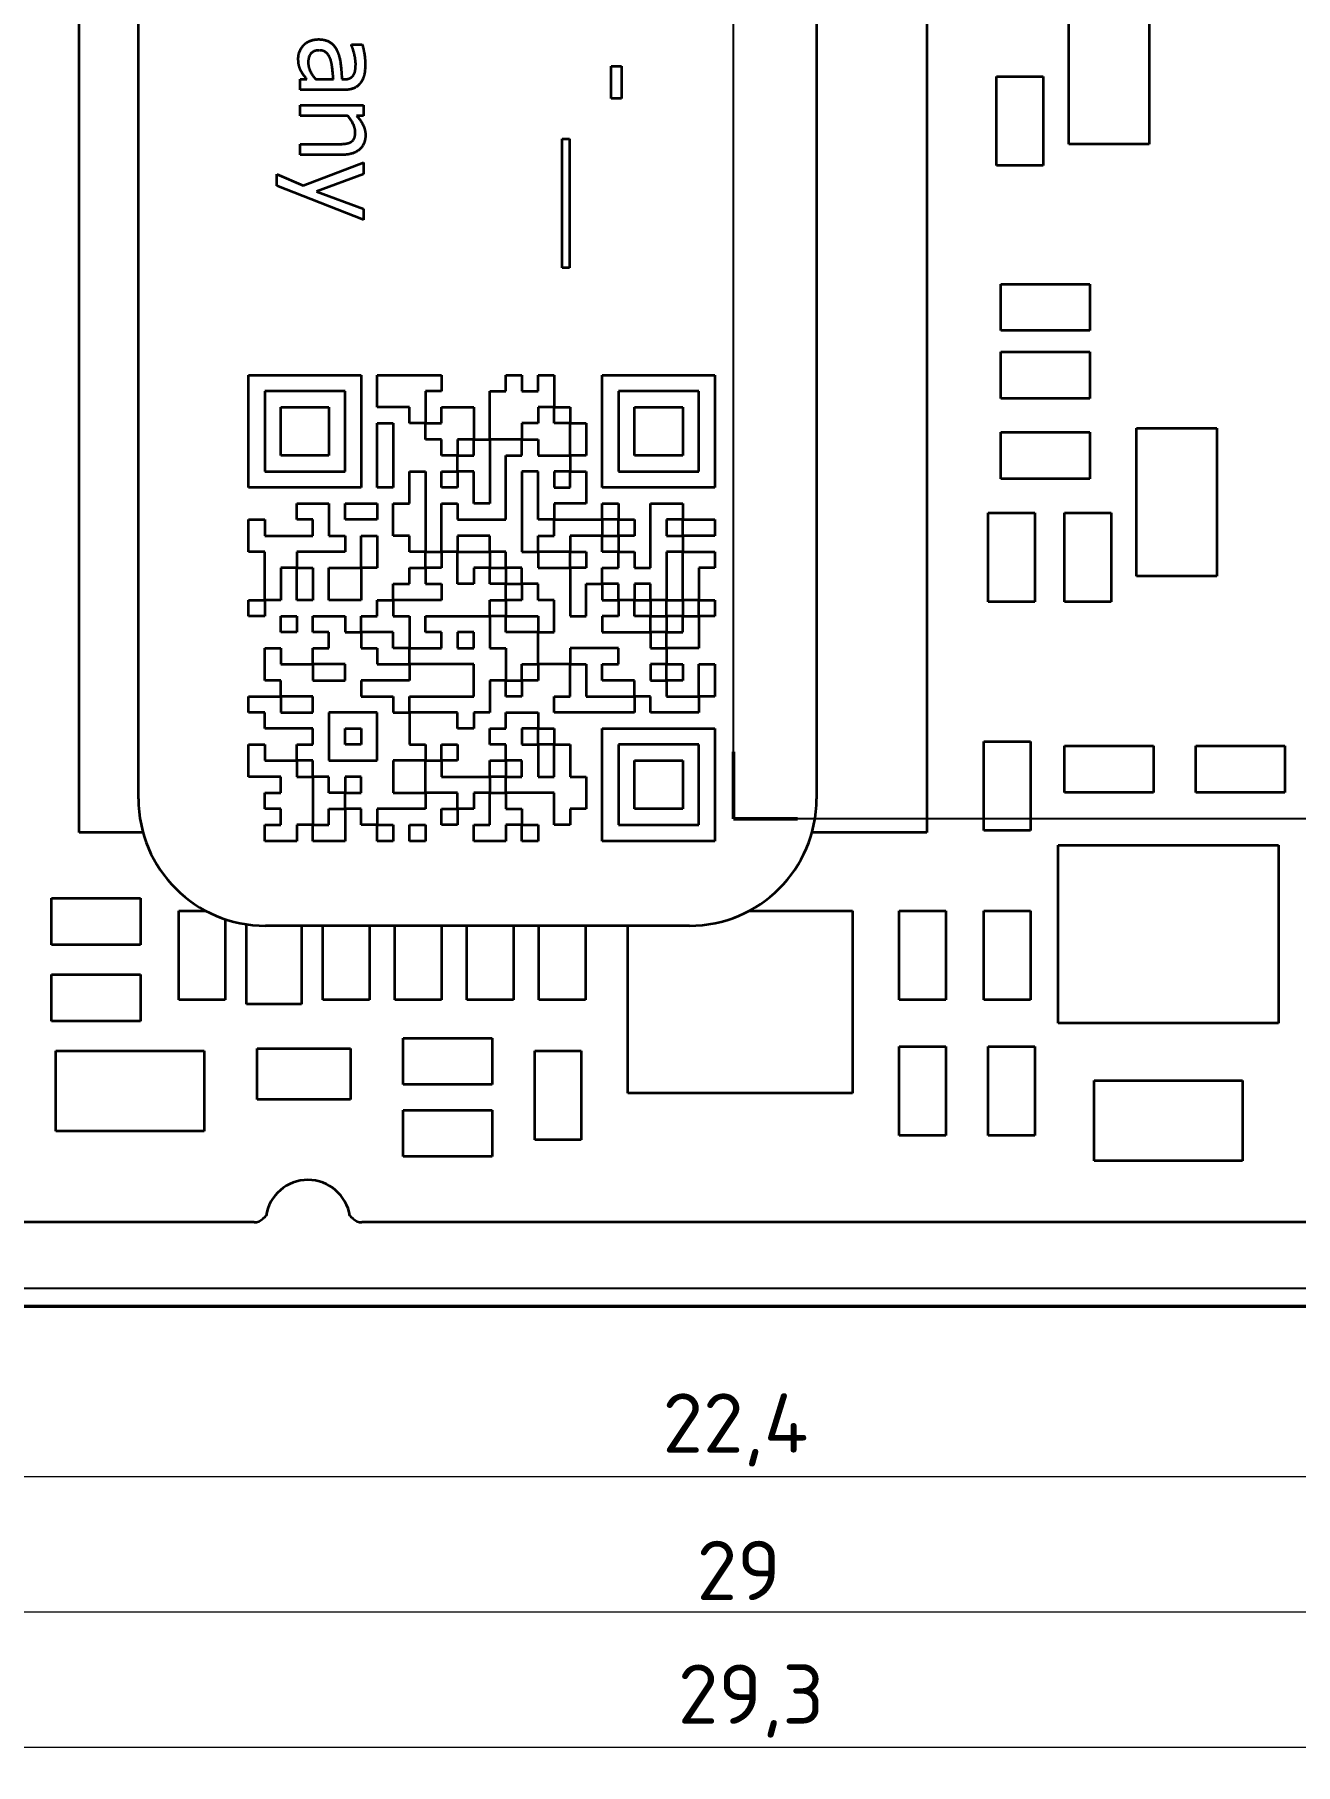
# Model space of a CAD drawing. Header units: millimetres. Extents: x 0 to 119, y 0 to 84.
# Drawn here: x 16.4 to 31.27, y 40.23 to 60.65 of the extents above; entities that cross this region are included whole.
import ezdxf

# ---------------------------------------------------------------- set-up
doc = ezdxf.new("R2010")
doc.units = ezdxf.units.MM
doc.header["$LTSCALE"] = 0.2
for name, color, linetype, lineweight in [('Bemaßung (ISO)', 7, 'Continuous', 18), ('Schnittlinie (ISO)', 7, 'Continuous', 25), ('Sichtbar (ISO)', 7, 'Continuous', 35), ('Sichtbar schmal (ISO)', 7, 'Continuous', 25)]:
    doc.layers.add(name, color=color, linetype=linetype, lineweight=lineweight)
doc.styles.add('Notiztext (DIN)', font='isocpeur.ttf')
doc.dimstyles.new('Standard (DIN)', dxfattribs={"dimscale": 0.2, "dimtxt": 3.5, "dimasz": 2.5, "dimexe": 1, "dimexo": 0, "dimgap": 0.7, "dimtad": 1, "dimtoh": 1, "dimrnd": 1e-08, "dimtxsty": 'Notiztext (DIN)', "dimcen": 0.09, "dimdle": 10, "dimclrd": 256, "dimclre": 256, "dimclrt": 256, "dimazin": 2, "dimtfac": 0.514286, "dimtdec": 4, "dimtmove": 0, "dimatfit": 3, "dimfxl": 1, "dimtolj": 1, "dimlwd": -1, "dimlwe": -1, "dimarcsym": 0})

# ---------------------------------------------------------------- blocks, each defined once
blk = doc.blocks.new('*D22')
at = {"layer": 'Bemaßung (ISO)', "transparency": 16777216}
for p, q in [((13.421, 47.387), (13.421, 43.427)), ((35.821, 47.261), (35.821, 43.427)), ((13.921, 43.627), (35.321, 43.627))]:
    blk.add_line(p, q, dxfattribs=at)
for points in [[(13.921, 43.711), (13.921, 43.544), (13.421, 43.627)], [(35.321, 43.711), (35.321, 43.544), (35.821, 43.627)]]:
    blk.add_solid(points, dxfattribs=at)
at = {"layer": 'Defpoints', "color": 0, "transparency": 16777216}
for p in [(13.421, 47.387), (35.821, 47.261), (35.821, 43.627)]:
    blk.add_point(p, dxfattribs=at)
at = {"layer": 'Bemaßung (ISO)', "transparency": 16777216, "insert": (23.804, 44.607), "char_height": 0.7, "attachment_point": 1, "style": 'Notiztext (DIN)'}
blk.add_mtext('\\A1;22,4', dxfattribs=at)
blk = doc.blocks.new('*D23')
at = {"layer": 'Bemaßung (ISO)', "transparency": 16777216}
for p, q in [((39.121, 47.335), (39.121, 41.827)), ((10.121, 46.827), (10.121, 41.827)), ((10.621, 42.027), (38.621, 42.027))]:
    blk.add_line(p, q, dxfattribs=at)
for points in [[(10.621, 42.111), (10.621, 41.944), (10.121, 42.027)], [(38.621, 42.111), (38.621, 41.944), (39.121, 42.027)]]:
    blk.add_solid(points, dxfattribs=at)
at = {"layer": 'Defpoints', "color": 0, "transparency": 16777216}
for p in [(39.121, 47.335), (10.121, 46.827), (39.121, 42.027)]:
    blk.add_point(p, dxfattribs=at)
at = {"layer": 'Bemaßung (ISO)', "transparency": 16777216, "insert": (24.207, 42.867), "char_height": 0.7, "attachment_point": 1, "style": 'Notiztext (DIN)'}
blk.add_mtext('\\A1;29', dxfattribs=at)
blk = doc.blocks.new('2DTransSchnitt0')
at = {"layer": 'Schnittlinie (ISO)', "linetype": 'Continuous'}
for p, q in [((123.2, 256.95), (123.2, 397.81)), ((179.1, 256.95), (123.2, 256.95))]:
    blk.add_line(p, q, dxfattribs=at)
at = {"layer": 'Schnittlinie (ISO)', "linetype": 'Continuous', "lineweight": 50}
for p, q in [((123.2, 256.95), (123.2, 260.9)), ((126.99, 256.95), (123.2, 256.95))]:
    blk.add_line(p, q, dxfattribs=at)
blk = doc.blocks.new('*D37')
at = {"layer": 'Bemaßung (ISO)', "transparency": 16777216}
for p, q in [((39.421, 54.612), (39.421, 40.227)), ((10.121, 46.827), (10.121, 40.227)), ((38.921, 40.427), (10.621, 40.427))]:
    blk.add_line(p, q, dxfattribs=at)
for points in [[(10.621, 40.511), (10.621, 40.344), (10.121, 40.427)], [(38.921, 40.511), (38.921, 40.344), (39.421, 40.427)]]:
    blk.add_solid(points, dxfattribs=at)
at = {"layer": 'Defpoints', "color": 0, "transparency": 16777216}
for p in [(39.421, 54.612), (10.121, 46.827), (10.121, 40.427)]:
    blk.add_point(p, dxfattribs=at)
at = {"layer": 'Bemaßung (ISO)', "transparency": 16777216, "insert": (23.985, 41.407), "char_height": 0.7, "attachment_point": 1, "style": 'Notiztext (DIN)'}
blk.add_mtext('\\A1;29,3', dxfattribs=at)

msp = doc.modelspace()

# ---------------------------------------------------------------- linework, layer by layer
at = {"layer": 'Sichtbar (ISO)'}
for p, q in [((17.621, 51.627), (17.621, 68.627)), ((25.621, 68.627), (25.621, 51.627)), ((16.921, 51.227), (16.921, 61.227)), ((26.921, 61.227), (26.921, 51.227)), ((28.596, 59.352), (28.596, 61.102)), ((29.546, 61.102), (29.546, 59.352)), ((20.133, 60.53), (20.262, 60.53)), ((20.133, 60.523), (20.133, 60.53)), ((23.198, 59.894), (23.198, 60.273)), ((23.198, 60.273), (23.319, 60.273)), ((23.319, 60.273), (23.319, 59.894)), ((19.528, 59.993), (19.528, 60.119)), ((19.528, 60.119), (19.607, 60.119)), ((19.713, 60.119), (19.921, 60.119)), ((20.021, 60.119), (20.046, 60.119)), ((27.746, 59.102), (27.746, 60.152)), ((27.746, 60.152), (28.296, 60.152)), ((28.296, 60.152), (28.296, 59.102)), ((20.041, 59.993), (19.528, 59.993)), ((23.319, 59.894), (23.198, 59.894)), ((19.528, 59.815), (20.278, 59.815)), ((19.528, 59.689), (19.528, 59.815)), ((20.089, 59.689), (19.528, 59.689)), ((20.278, 59.689), (20.195, 59.689)), ((20.278, 59.815), (20.278, 59.689)), ((19.528, 59.226), (19.528, 59.353)), ((19.528, 59.353), (19.956, 59.353)), ((20.015, 59.226), (19.528, 59.226)), ((22.62, 57.893), (22.62, 59.415)), ((22.62, 59.415), (22.707, 59.415)), ((22.707, 59.415), (22.707, 57.893)), ((29.546, 59.352), (28.596, 59.352)), ((19.564, 58.864), (20.278, 59.136)), ((20.278, 59.136), (20.278, 59)), ((28.296, 59.102), (27.746, 59.102)), ((19.252, 58.863), (19.252, 58.999)), ((19.252, 58.999), (19.564, 58.864)), ((20.278, 58.46), (19.252, 58.863)), ((20.278, 59), (19.722, 58.795)), ((19.722, 58.795), (20.278, 58.591)), ((20.278, 58.591), (20.278, 58.46)), ((22.707, 57.893), (22.62, 57.893)), ((27.796, 57.152), (27.796, 57.702)), ((27.796, 57.702), (28.846, 57.702)), ((28.846, 57.702), (28.846, 57.152)), ((28.846, 57.152), (27.796, 57.152)), ((27.796, 56.352), (27.796, 56.902)), ((27.796, 56.902), (28.846, 56.902)), ((28.846, 56.902), (28.846, 56.352)), ((18.921, 55.3), (18.921, 56.627)), ((18.921, 56.627), (20.248, 56.627)), ((20.248, 56.627), (20.248, 55.3)), ((20.438, 56.248), (20.438, 56.627)), ((20.438, 56.627), (21.197, 56.627)), ((21.197, 56.627), (21.197, 56.438)), ((21.955, 56.438), (21.955, 56.627)), ((21.955, 56.627), (22.145, 56.627)), ((22.145, 56.627), (22.145, 56.438)), ((22.335, 56.438), (22.335, 56.627)), ((22.335, 56.627), (22.524, 56.627)), ((22.524, 56.627), (22.524, 56.248)), ((23.093, 56.627), (24.421, 56.627)), ((23.093, 55.3), (23.093, 56.627)), ((24.421, 56.627), (24.421, 55.3)), ((20.059, 56.438), (19.111, 56.438)), ((19.111, 56.438), (19.111, 55.49)), ((20.059, 55.49), (20.059, 56.438)), ((21.197, 56.438), (21.007, 56.438)), ((21.007, 56.438), (21.007, 56.059)), ((21.766, 55.869), (21.766, 56.438)), ((21.766, 56.438), (21.955, 56.438)), ((22.145, 56.438), (22.335, 56.438)), ((24.231, 56.438), (23.283, 56.438)), ((23.283, 56.438), (23.283, 55.49)), ((24.231, 55.49), (24.231, 56.438)), ((19.3, 56.248), (19.869, 56.248)), ((19.3, 55.679), (19.3, 56.248)), ((19.869, 56.248), (19.869, 55.679)), ((20.817, 56.248), (20.438, 56.248)), ((20.817, 56.059), (20.817, 56.248)), ((21.197, 56.059), (21.197, 56.248)), ((21.197, 56.248), (21.576, 56.248)), ((21.576, 56.248), (21.576, 55.869)), ((22.524, 56.248), (22.335, 56.248)), ((22.335, 56.248), (22.335, 56.059)), ((22.524, 56.248), (22.714, 56.248)), ((22.524, 56.059), (22.524, 56.248)), ((22.714, 56.248), (22.714, 56.059)), ((23.473, 56.248), (24.042, 56.248)), ((23.473, 55.679), (23.473, 56.248)), ((24.042, 56.248), (24.042, 55.679)), ((28.846, 56.352), (27.796, 56.352)), ((20.438, 56.059), (20.628, 56.059)), ((20.438, 55.3), (20.438, 56.059)), ((20.628, 56.059), (20.628, 55.3)), ((21.007, 56.059), (20.817, 56.059)), ((21.007, 55.869), (21.007, 56.059)), ((21.007, 56.059), (21.197, 56.059)), ((22.335, 56.059), (22.145, 56.059)), ((22.145, 56.059), (22.145, 55.869)), ((22.714, 56.059), (22.524, 56.059)), ((22.714, 56.059), (22.904, 56.059)), ((22.714, 55.679), (22.714, 56.059)), ((22.904, 56.059), (22.904, 55.679)), ((27.796, 55.402), (27.796, 55.952)), ((27.796, 55.952), (28.846, 55.952)), ((28.846, 55.952), (28.846, 55.402)), ((29.396, 56.002), (30.346, 56.002)), ((29.396, 54.252), (29.396, 56.002)), ((30.346, 56.002), (30.346, 54.252)), ((21.197, 55.869), (21.007, 55.869)), ((21.197, 55.679), (21.197, 55.869)), ((21.576, 55.869), (21.386, 55.869)), ((21.386, 55.869), (21.386, 55.679)), ((21.576, 55.869), (21.766, 55.869)), ((21.576, 55.679), (21.576, 55.869)), ((22.145, 55.869), (21.766, 55.869)), ((21.766, 55.869), (21.766, 55.11)), ((22.145, 55.679), (22.145, 55.869)), ((22.145, 55.869), (22.335, 55.869)), ((22.335, 55.869), (22.335, 55.679)), ((19.869, 55.679), (19.3, 55.679)), ((21.386, 55.679), (21.197, 55.679)), ((21.386, 55.49), (21.386, 55.679)), ((21.386, 55.679), (21.576, 55.679)), ((21.955, 54.921), (21.955, 55.679)), ((21.955, 55.679), (22.145, 55.679)), ((22.335, 55.679), (22.714, 55.679)), ((22.904, 55.679), (22.714, 55.679)), ((22.714, 55.679), (22.714, 55.49)), ((24.042, 55.679), (23.473, 55.679)), ((19.111, 55.49), (20.059, 55.49)), ((20.817, 55.11), (20.817, 55.49)), ((20.817, 55.49), (21.007, 55.49)), ((21.007, 55.49), (21.007, 54.541)), ((21.197, 55.3), (21.197, 55.49)), ((21.197, 55.49), (21.386, 55.49)), ((21.576, 55.49), (21.386, 55.49)), ((21.386, 55.49), (21.386, 55.3)), ((21.576, 55.11), (21.576, 55.49)), ((22.335, 55.49), (22.145, 55.49)), ((22.145, 55.49), (22.145, 54.541)), ((22.335, 54.921), (22.335, 55.49)), ((22.714, 55.49), (22.524, 55.49)), ((22.524, 55.49), (22.524, 55.3)), ((22.714, 55.49), (22.904, 55.49)), ((22.714, 55.3), (22.714, 55.49)), ((22.904, 55.49), (22.904, 55.11)), ((23.283, 55.49), (24.231, 55.49)), ((28.846, 55.402), (27.796, 55.402)), ((20.248, 55.3), (18.921, 55.3)), ((20.628, 55.3), (20.438, 55.3)), ((21.386, 55.3), (21.197, 55.3)), ((22.524, 55.3), (22.714, 55.3)), ((24.421, 55.3), (23.093, 55.3)), ((19.49, 54.921), (19.49, 55.11)), ((19.49, 55.11), (19.869, 55.11)), ((19.869, 55.11), (19.869, 54.731)), ((20.059, 54.921), (20.059, 55.11)), ((20.059, 55.11), (20.438, 55.11)), ((20.438, 55.11), (20.438, 54.921)), ((20.628, 54.731), (20.628, 55.11)), ((20.628, 55.11), (20.817, 55.11)), ((21.197, 54.541), (21.197, 55.11)), ((21.197, 55.11), (21.386, 55.11)), ((21.386, 55.11), (21.386, 54.921)), ((21.766, 55.11), (21.576, 55.11)), ((22.904, 55.11), (22.524, 55.11)), ((22.524, 55.11), (22.524, 54.921)), ((23.093, 54.921), (23.093, 55.11)), ((23.093, 55.11), (23.283, 55.11)), ((23.283, 55.11), (23.283, 54.921)), ((23.662, 54.352), (23.662, 55.11)), ((23.662, 55.11), (24.042, 55.11)), ((24.042, 55.11), (24.042, 54.921)), ((27.646, 55.002), (28.196, 55.002)), ((27.646, 53.952), (27.646, 55.002)), ((28.196, 55.002), (28.196, 53.952)), ((28.546, 53.952), (28.546, 55.002)), ((28.546, 55.002), (29.096, 55.002)), ((29.096, 55.002), (29.096, 53.952)), ((18.921, 54.541), (18.921, 54.921)), ((18.921, 54.921), (19.111, 54.921)), ((19.111, 54.921), (19.111, 54.731)), ((19.111, 54.731), (19.679, 54.731)), ((19.679, 54.921), (19.49, 54.921)), ((19.679, 54.731), (19.679, 54.921)), ((19.869, 54.731), (20.059, 54.731)), ((20.438, 54.921), (20.059, 54.921)), ((20.059, 54.731), (20.059, 54.541)), ((20.248, 54.731), (20.438, 54.731)), ((20.248, 54.352), (20.248, 54.731)), ((20.438, 54.731), (20.438, 54.352)), ((20.817, 54.731), (20.628, 54.731)), ((20.817, 54.541), (20.817, 54.731)), ((21.386, 54.921), (21.955, 54.921)), ((21.766, 54.731), (21.386, 54.731)), ((21.386, 54.731), (21.386, 54.541)), ((21.766, 54.541), (21.766, 54.731)), ((22.524, 54.921), (22.335, 54.921)), ((22.335, 54.541), (22.335, 54.731)), ((22.335, 54.731), (22.524, 54.731)), ((22.524, 54.921), (23.093, 54.921)), ((22.524, 54.731), (22.524, 54.921)), ((23.093, 54.731), (22.714, 54.731)), ((22.714, 54.731), (22.714, 54.541)), ((23.283, 54.921), (23.093, 54.921)), ((23.093, 54.921), (23.093, 54.731)), ((23.093, 54.541), (23.093, 54.731)), ((23.093, 54.731), (23.283, 54.731)), ((23.283, 54.921), (23.473, 54.921)), ((23.283, 54.731), (23.283, 54.921)), ((23.473, 54.731), (23.283, 54.731)), ((23.283, 54.731), (23.283, 54.541)), ((23.473, 54.921), (23.473, 54.731)), ((23.852, 54.921), (23.852, 54.731)), ((24.042, 54.921), (23.852, 54.921)), ((23.852, 54.731), (24.042, 54.731)), ((24.042, 54.921), (24.421, 54.921)), ((24.042, 54.731), (24.042, 54.921)), ((24.421, 54.731), (24.042, 54.731)), ((24.042, 54.731), (24.042, 54.541)), ((24.421, 54.921), (24.421, 54.731)), ((19.111, 54.541), (18.921, 54.541)), ((19.111, 53.972), (19.111, 54.541)), ((20.059, 54.541), (19.49, 54.541)), ((19.49, 54.541), (19.49, 54.352)), ((21.007, 54.541), (20.817, 54.541)), ((21.007, 54.352), (21.007, 54.541)), ((21.007, 54.541), (21.197, 54.541)), ((21.386, 54.541), (21.197, 54.541)), ((21.197, 54.541), (21.197, 54.352)), ((21.386, 54.162), (21.386, 54.541)), ((21.386, 54.541), (21.766, 54.541)), ((21.955, 54.541), (21.766, 54.541)), ((21.766, 54.541), (21.766, 54.352)), ((21.955, 54.352), (21.955, 54.541)), ((22.145, 54.541), (22.335, 54.541)), ((22.335, 54.541), (22.335, 54.352)), ((22.714, 54.541), (22.335, 54.541)), ((22.714, 54.541), (22.904, 54.541)), ((22.714, 54.352), (22.714, 54.541)), ((22.904, 54.541), (22.904, 54.352)), ((23.283, 54.541), (23.093, 54.541)), ((23.283, 54.541), (23.473, 54.541)), ((23.283, 54.352), (23.283, 54.541)), ((23.473, 54.541), (23.473, 54.352)), ((24.042, 54.541), (23.852, 54.541)), ((23.852, 54.541), (23.852, 53.972)), ((24.042, 54.541), (24.421, 54.541)), ((24.042, 53.972), (24.042, 54.541)), ((24.421, 54.541), (24.421, 54.352)), ((19.49, 54.352), (19.3, 54.352)), ((19.3, 54.352), (19.3, 53.972)), ((19.49, 54.352), (19.679, 54.352)), ((19.49, 53.972), (19.49, 54.352)), ((19.679, 54.352), (19.679, 53.972)), ((19.869, 53.972), (19.869, 54.352)), ((19.869, 54.352), (20.248, 54.352)), ((20.438, 54.352), (20.248, 54.352)), ((20.248, 54.352), (20.248, 53.972)), ((20.817, 54.162), (20.817, 54.352)), ((20.817, 54.352), (21.007, 54.352)), ((21.197, 54.352), (21.007, 54.352)), ((21.007, 54.352), (21.007, 54.162)), ((21.766, 54.352), (21.576, 54.352)), ((21.576, 54.352), (21.576, 54.162)), ((21.766, 54.352), (21.955, 54.352)), ((21.766, 54.162), (21.766, 54.352)), ((22.145, 54.352), (21.955, 54.352)), ((21.955, 54.352), (21.955, 54.162)), ((22.145, 54.162), (22.145, 54.352)), ((22.335, 54.352), (22.714, 54.352)), ((22.714, 54.352), (22.714, 53.783)), ((22.904, 54.352), (22.714, 54.352)), ((23.093, 54.162), (23.093, 54.352)), ((23.093, 54.352), (23.283, 54.352)), ((23.473, 54.352), (23.662, 54.352)), ((24.421, 54.352), (24.231, 54.352)), ((24.231, 54.352), (24.231, 53.972)), ((20.628, 53.972), (20.628, 54.162)), ((20.628, 54.162), (20.817, 54.162)), ((21.007, 54.162), (21.197, 54.162)), ((21.197, 54.162), (21.197, 53.972)), ((21.576, 54.162), (21.386, 54.162)), ((21.955, 54.162), (21.766, 54.162)), ((21.955, 54.162), (22.145, 54.162)), ((21.955, 53.972), (21.955, 54.162)), ((22.145, 54.162), (22.145, 53.972)), ((22.335, 54.162), (22.145, 54.162)), ((22.335, 53.972), (22.335, 54.162)), ((22.904, 53.783), (22.904, 54.162)), ((22.904, 54.162), (23.093, 54.162)), ((23.093, 54.162), (23.093, 53.972)), ((23.283, 54.162), (23.093, 54.162)), ((23.283, 53.972), (23.283, 54.162)), ((23.662, 54.162), (23.473, 54.162)), ((23.473, 54.162), (23.473, 53.972)), ((23.662, 53.972), (23.662, 54.162)), ((30.346, 54.252), (29.396, 54.252)), ((18.921, 53.783), (18.921, 53.972)), ((18.921, 53.972), (19.111, 53.972)), ((19.111, 53.972), (19.111, 53.783)), ((19.3, 53.972), (19.111, 53.972)), ((19.679, 53.972), (19.49, 53.972)), ((20.248, 53.972), (19.869, 53.972)), ((20.438, 53.783), (20.438, 53.972)), ((20.438, 53.972), (20.628, 53.972)), ((21.197, 53.972), (20.628, 53.972)), ((20.628, 53.972), (20.628, 53.783)), ((21.766, 53.783), (21.766, 53.972)), ((21.766, 53.972), (21.955, 53.972)), ((22.145, 53.972), (21.955, 53.972)), ((21.955, 53.972), (21.955, 53.783)), ((22.524, 53.972), (22.335, 53.972)), ((22.524, 53.593), (22.524, 53.972)), ((23.093, 53.972), (23.283, 53.972)), ((23.283, 53.972), (23.283, 53.783)), ((23.473, 53.972), (23.283, 53.972)), ((23.473, 53.783), (23.473, 53.972)), ((23.473, 53.972), (23.662, 53.972)), ((23.852, 53.972), (23.662, 53.972)), ((23.662, 53.972), (23.662, 53.783)), ((23.852, 53.972), (24.042, 53.972)), ((23.852, 53.783), (23.852, 53.972)), ((24.231, 53.972), (24.042, 53.972)), ((24.042, 53.972), (24.042, 53.783)), ((24.231, 53.972), (24.421, 53.972)), ((24.231, 53.783), (24.231, 53.972)), ((24.421, 53.972), (24.421, 53.783)), ((28.196, 53.952), (27.646, 53.952)), ((29.096, 53.952), (28.546, 53.952)), ((19.111, 53.783), (18.921, 53.783)), ((19.3, 53.783), (19.49, 53.783)), ((19.3, 53.593), (19.3, 53.783)), ((19.49, 53.783), (19.49, 53.593)), ((19.679, 53.593), (19.679, 53.783)), ((19.679, 53.783), (20.059, 53.783)), ((20.059, 53.783), (20.059, 53.593)), ((20.248, 53.593), (20.248, 53.783)), ((20.248, 53.783), (20.438, 53.783)), ((20.628, 53.783), (20.817, 53.783)), ((20.817, 53.783), (20.817, 53.403)), ((21.007, 53.593), (21.007, 53.783)), ((21.007, 53.783), (21.766, 53.783)), ((21.955, 53.783), (21.766, 53.783)), ((21.766, 53.783), (21.766, 53.403)), ((21.955, 53.593), (21.955, 53.783)), ((21.955, 53.783), (22.335, 53.783)), ((22.335, 53.783), (22.335, 53.593)), ((22.714, 53.783), (22.904, 53.783)), ((23.093, 53.783), (23.093, 53.593)), ((23.283, 53.783), (23.093, 53.783)), ((23.662, 53.783), (23.473, 53.783)), ((23.662, 53.593), (23.662, 53.783)), ((23.662, 53.783), (23.852, 53.783)), ((24.042, 53.783), (23.852, 53.783)), ((23.852, 53.783), (23.852, 53.593)), ((24.042, 53.593), (24.042, 53.783)), ((24.042, 53.783), (24.231, 53.783)), ((24.421, 53.783), (24.231, 53.783)), ((24.231, 53.783), (24.231, 53.403)), ((19.49, 53.593), (19.3, 53.593)), ((19.869, 53.593), (19.679, 53.593)), ((19.869, 53.403), (19.869, 53.593)), ((20.059, 53.593), (20.248, 53.593)), ((20.248, 53.593), (20.248, 53.403)), ((20.628, 53.593), (20.248, 53.593)), ((20.628, 53.403), (20.628, 53.593)), ((21.197, 53.593), (21.007, 53.593)), ((21.197, 53.403), (21.197, 53.593)), ((21.576, 53.593), (21.386, 53.593)), ((21.386, 53.593), (21.386, 53.403)), ((21.576, 53.403), (21.576, 53.593)), ((22.335, 53.593), (21.955, 53.593)), ((22.335, 53.593), (22.524, 53.593)), ((22.335, 53.214), (22.335, 53.593)), ((23.093, 53.593), (23.662, 53.593)), ((23.662, 53.593), (23.662, 53.403)), ((23.852, 53.593), (23.662, 53.593)), ((23.852, 53.403), (23.852, 53.593)), ((23.852, 53.593), (24.042, 53.593)), ((19.111, 53.024), (19.111, 53.403)), ((19.111, 53.403), (19.3, 53.403)), ((19.3, 53.403), (19.3, 53.214)), ((19.679, 53.214), (19.679, 53.403)), ((19.679, 53.403), (19.869, 53.403)), ((20.248, 53.403), (20.438, 53.403)), ((20.438, 53.403), (20.438, 53.214)), ((20.817, 53.403), (20.628, 53.403)), ((20.817, 53.403), (21.197, 53.403)), ((20.817, 53.214), (20.817, 53.403)), ((21.386, 53.403), (21.576, 53.403)), ((21.766, 53.403), (21.955, 53.403)), ((21.955, 53.403), (21.955, 53.024)), ((22.714, 53.403), (22.714, 53.214)), ((23.283, 53.403), (22.714, 53.403)), ((23.283, 53.214), (23.283, 53.403)), ((23.662, 53.403), (23.852, 53.403)), ((23.852, 53.403), (23.852, 53.214)), ((24.231, 53.403), (23.852, 53.403)), ((19.3, 53.214), (19.679, 53.214)), ((20.059, 53.214), (19.679, 53.214)), ((19.679, 53.214), (19.679, 53.024)), ((20.059, 53.024), (20.059, 53.214)), ((20.438, 53.214), (20.817, 53.214)), ((20.817, 53.214), (20.817, 53.024)), ((21.576, 53.214), (20.817, 53.214)), ((21.576, 52.834), (21.576, 53.214)), ((22.145, 53.214), (22.335, 53.214)), ((22.145, 53.024), (22.145, 53.214)), ((22.335, 53.214), (22.335, 53.024)), ((22.714, 53.214), (22.335, 53.214)), ((22.714, 52.834), (22.714, 53.214)), ((22.714, 53.214), (22.904, 53.214)), ((22.904, 53.214), (22.904, 52.834)), ((23.093, 53.214), (23.283, 53.214)), ((23.093, 53.024), (23.093, 53.214)), ((23.662, 53.214), (23.662, 53.024)), ((23.852, 53.214), (23.662, 53.214)), ((23.852, 53.214), (24.042, 53.214)), ((23.852, 53.024), (23.852, 53.214)), ((24.042, 53.214), (24.042, 53.024)), ((24.231, 53.214), (24.421, 53.214)), ((24.231, 52.834), (24.231, 53.214)), ((24.421, 53.214), (24.421, 52.834)), ((19.3, 53.024), (19.111, 53.024)), ((19.3, 52.834), (19.3, 53.024)), ((19.679, 53.024), (20.059, 53.024)), ((20.817, 53.024), (20.248, 53.024)), ((20.248, 53.024), (20.248, 52.834)), ((21.955, 53.024), (21.766, 53.024)), ((21.766, 53.024), (21.766, 52.645)), ((21.955, 53.024), (22.145, 53.024)), ((21.955, 52.834), (21.955, 53.024)), ((22.145, 53.024), (22.145, 52.834)), ((22.335, 53.024), (22.145, 53.024)), ((23.473, 53.024), (23.093, 53.024)), ((23.473, 52.834), (23.473, 53.024)), ((23.662, 53.024), (23.852, 53.024)), ((23.852, 53.024), (23.852, 52.834)), ((24.042, 53.024), (23.852, 53.024)), ((18.921, 52.645), (18.921, 52.834)), ((18.921, 52.834), (19.3, 52.834)), ((19.679, 52.834), (19.3, 52.834)), ((19.3, 52.834), (19.3, 52.645)), ((19.679, 52.645), (19.679, 52.834)), ((20.248, 52.834), (20.628, 52.834)), ((20.628, 52.834), (20.628, 52.645)), ((20.817, 52.834), (21.576, 52.834)), ((20.817, 52.645), (20.817, 52.834)), ((22.145, 52.834), (21.955, 52.834)), ((22.524, 52.834), (22.714, 52.834)), ((22.524, 52.645), (22.524, 52.834)), ((22.904, 52.834), (23.473, 52.834)), ((23.473, 52.834), (23.473, 52.645)), ((23.662, 52.834), (23.473, 52.834)), ((23.662, 52.645), (23.662, 52.834)), ((23.852, 52.834), (24.231, 52.834)), ((24.231, 52.834), (24.231, 52.645)), ((24.421, 52.834), (24.231, 52.834)), ((19.111, 52.645), (18.921, 52.645)), ((19.111, 52.455), (19.111, 52.645)), ((19.3, 52.645), (19.679, 52.645)), ((20.438, 52.645), (19.869, 52.645)), ((19.869, 52.645), (19.869, 52.076)), ((20.438, 52.076), (20.438, 52.645)), ((20.628, 52.645), (20.817, 52.645)), ((20.817, 52.645), (20.817, 52.265)), ((21.386, 52.645), (20.817, 52.645)), ((21.386, 52.455), (21.386, 52.645)), ((21.766, 52.645), (21.576, 52.645)), ((21.576, 52.645), (21.576, 52.455)), ((21.955, 52.455), (21.955, 52.645)), ((21.955, 52.645), (22.335, 52.645)), ((22.335, 52.645), (22.335, 52.455)), ((23.473, 52.645), (22.524, 52.645)), ((24.231, 52.645), (23.662, 52.645)), ((19.679, 52.455), (19.111, 52.455)), ((19.679, 52.265), (19.679, 52.455)), ((20.059, 52.455), (20.248, 52.455)), ((20.059, 52.265), (20.059, 52.455)), ((20.248, 52.455), (20.248, 52.265)), ((21.576, 52.455), (21.386, 52.455)), ((21.766, 52.265), (21.766, 52.455)), ((21.766, 52.455), (21.955, 52.455)), ((22.335, 52.455), (22.145, 52.455)), ((22.145, 52.455), (22.145, 52.265)), ((22.335, 52.455), (22.524, 52.455)), ((22.335, 52.265), (22.335, 52.455)), ((22.524, 52.455), (22.524, 52.265)), ((23.093, 51.127), (23.093, 52.455)), ((23.093, 52.455), (24.421, 52.455)), ((24.421, 52.455), (24.421, 51.127)), ((27.596, 52.302), (28.146, 52.302)), ((27.596, 51.252), (27.596, 52.302)), ((28.146, 52.302), (28.146, 51.252)), ((18.921, 51.886), (18.921, 52.265)), ((18.921, 52.265), (19.111, 52.265)), ((19.111, 52.265), (19.111, 52.076)), ((19.111, 52.076), (19.49, 52.076)), ((19.49, 52.076), (19.49, 52.265)), ((19.49, 52.265), (19.679, 52.265)), ((19.679, 52.076), (19.49, 52.076)), ((19.49, 52.076), (19.49, 51.886)), ((19.679, 51.886), (19.679, 52.076)), ((19.869, 52.076), (20.438, 52.076)), ((20.248, 52.265), (20.059, 52.265)), ((21.007, 52.076), (20.628, 52.076)), ((20.628, 52.076), (20.628, 51.696)), ((20.817, 52.265), (21.007, 52.265)), ((21.007, 52.265), (21.007, 52.076)), ((21.007, 52.076), (21.197, 52.076)), ((21.007, 51.696), (21.007, 52.076)), ((21.197, 52.076), (21.197, 52.265)), ((21.197, 52.265), (21.386, 52.265)), ((21.386, 52.076), (21.197, 52.076)), ((21.197, 52.076), (21.197, 51.886)), ((21.386, 52.265), (21.386, 52.076)), ((21.955, 52.265), (21.766, 52.265)), ((21.766, 51.886), (21.766, 52.076)), ((21.766, 52.076), (21.955, 52.076)), ((21.955, 52.076), (21.955, 52.265)), ((22.145, 52.076), (21.955, 52.076)), ((21.955, 52.076), (21.955, 51.886)), ((22.145, 52.265), (22.335, 52.265)), ((22.145, 51.886), (22.145, 52.076)), ((22.524, 52.265), (22.335, 52.265)), ((22.335, 52.265), (22.335, 51.886)), ((22.524, 52.265), (22.714, 52.265)), ((22.524, 51.886), (22.524, 52.265)), ((22.714, 52.265), (22.714, 51.886)), ((23.283, 52.265), (23.283, 51.317)), ((24.231, 52.265), (23.283, 52.265)), ((23.473, 51.507), (23.473, 52.076)), ((23.473, 52.076), (24.042, 52.076)), ((24.042, 52.076), (24.042, 51.507)), ((24.231, 51.317), (24.231, 52.265)), ((28.546, 51.702), (28.546, 52.252)), ((28.546, 52.252), (29.596, 52.252)), ((29.596, 52.252), (29.596, 51.702)), ((30.096, 51.702), (30.096, 52.252)), ((30.096, 52.252), (31.146, 52.252)), ((31.146, 52.252), (31.146, 51.702)), ((19.3, 51.886), (18.921, 51.886)), ((19.3, 51.696), (19.3, 51.886)), ((19.49, 51.886), (19.679, 51.886)), ((19.869, 51.886), (19.679, 51.886)), ((19.679, 51.886), (19.679, 51.317)), ((19.869, 51.696), (19.869, 51.886)), ((20.248, 51.886), (20.059, 51.886)), ((20.059, 51.886), (20.059, 51.696)), ((20.248, 51.696), (20.248, 51.886)), ((21.197, 51.886), (21.766, 51.886)), ((21.955, 51.886), (21.766, 51.886)), ((21.766, 51.886), (21.766, 51.696)), ((21.955, 51.886), (22.145, 51.886)), ((21.955, 51.696), (21.955, 51.886)), ((22.335, 51.886), (22.524, 51.886)), ((22.714, 51.886), (22.904, 51.886)), ((22.904, 51.886), (22.904, 51.507)), ((19.111, 51.507), (19.111, 51.696)), ((19.111, 51.696), (19.3, 51.696)), ((20.059, 51.696), (19.869, 51.696)), ((20.059, 51.696), (20.248, 51.696)), ((20.059, 51.507), (20.059, 51.696)), ((20.628, 51.696), (21.007, 51.696)), ((21.007, 51.696), (21.007, 51.507)), ((21.386, 51.696), (21.007, 51.696)), ((21.386, 51.507), (21.386, 51.696)), ((21.766, 51.696), (21.576, 51.696)), ((21.576, 51.696), (21.576, 51.507)), ((21.766, 51.317), (21.766, 51.696)), ((21.766, 51.696), (21.955, 51.696)), ((22.524, 51.696), (21.955, 51.696)), ((21.955, 51.696), (21.955, 51.507)), ((22.524, 51.317), (22.524, 51.696)), ((29.596, 51.702), (28.546, 51.702)), ((31.146, 51.702), (30.096, 51.702)), ((19.3, 51.507), (19.111, 51.507)), ((19.3, 51.317), (19.3, 51.507)), ((19.869, 51.507), (20.059, 51.507)), ((19.869, 51.317), (19.869, 51.507)), ((20.248, 51.507), (20.059, 51.507)), ((20.059, 51.507), (20.059, 51.127)), ((20.248, 51.317), (20.248, 51.507)), ((21.007, 51.507), (20.438, 51.507)), ((20.438, 51.507), (20.438, 51.317)), ((21.197, 51.317), (21.197, 51.507)), ((21.197, 51.507), (21.386, 51.507)), ((21.576, 51.507), (21.386, 51.507)), ((21.386, 51.507), (21.386, 51.317)), ((21.955, 51.507), (22.145, 51.507)), ((22.145, 51.507), (22.145, 51.317)), ((22.904, 51.507), (22.714, 51.507)), ((22.714, 51.507), (22.714, 51.317)), ((24.042, 51.507), (23.473, 51.507)), ((19.111, 51.127), (19.111, 51.317)), ((19.111, 51.317), (19.3, 51.317)), ((19.679, 51.317), (19.49, 51.317)), ((19.49, 51.317), (19.49, 51.127)), ((19.679, 51.127), (19.679, 51.317)), ((19.679, 51.317), (19.869, 51.317)), ((20.438, 51.317), (20.248, 51.317)), ((20.438, 51.317), (20.628, 51.317)), ((20.438, 51.127), (20.438, 51.317)), ((20.628, 51.317), (20.628, 51.127)), ((20.817, 51.317), (21.007, 51.317)), ((20.817, 51.127), (20.817, 51.317)), ((21.007, 51.317), (21.007, 51.127)), ((21.386, 51.317), (21.197, 51.317)), ((21.576, 51.127), (21.576, 51.317)), ((21.576, 51.317), (21.766, 51.317)), ((22.145, 51.317), (21.955, 51.317)), ((21.955, 51.317), (21.955, 51.127)), ((22.145, 51.317), (22.335, 51.317)), ((22.145, 51.127), (22.145, 51.317)), ((22.335, 51.317), (22.335, 51.127)), ((22.714, 51.317), (22.524, 51.317)), ((23.283, 51.317), (24.231, 51.317)), ((28.146, 51.252), (27.596, 51.252)), ((17.675, 51.227), (16.921, 51.227)), ((19.49, 51.127), (19.111, 51.127)), ((20.059, 51.127), (19.679, 51.127)), ((20.628, 51.127), (20.438, 51.127)), ((21.007, 51.127), (20.817, 51.127)), ((21.955, 51.127), (21.576, 51.127)), ((22.335, 51.127), (22.145, 51.127)), ((24.421, 51.127), (23.093, 51.127)), ((26.921, 51.227), (25.567, 51.227)), ((28.471, 48.977), (28.471, 51.077)), ((28.471, 51.077), (31.071, 51.077)), ((31.071, 51.077), (31.071, 48.977)), ((16.596, 49.902), (16.596, 50.452)), ((16.596, 50.452), (17.646, 50.452)), ((17.646, 50.452), (17.646, 49.902)), ((18.096, 50.302), (18.418, 50.302)), ((18.096, 49.252), (18.096, 50.302)), ((24.824, 50.302), (26.046, 50.302)), ((26.046, 50.302), (26.046, 48.152)), ((26.596, 49.252), (26.596, 50.302)), ((26.596, 50.302), (27.146, 50.302)), ((27.146, 50.302), (27.146, 49.252)), ((27.596, 49.252), (27.596, 50.302)), ((27.596, 50.302), (28.146, 50.302)), ((28.146, 50.302), (28.146, 49.252)), ((18.646, 50.205), (18.646, 49.252)), ((18.896, 49.202), (18.896, 50.144)), ((24.121, 50.127), (19.121, 50.127)), ((19.546, 50.127), (19.546, 49.202)), ((19.796, 49.252), (19.796, 50.127)), ((20.346, 50.127), (20.346, 49.252)), ((20.646, 49.252), (20.646, 50.127)), ((21.196, 50.127), (21.196, 49.252)), ((21.496, 49.252), (21.496, 50.127)), ((22.046, 50.127), (22.046, 49.252)), ((22.346, 49.252), (22.346, 50.127)), ((22.896, 50.127), (22.896, 49.252)), ((23.396, 48.152), (23.396, 50.127)), ((17.646, 49.902), (16.596, 49.902)), ((16.596, 49.002), (16.596, 49.552)), ((16.596, 49.552), (17.646, 49.552)), ((17.646, 49.552), (17.646, 49.002)), ((18.646, 49.252), (18.096, 49.252)), ((20.346, 49.252), (19.796, 49.252)), ((21.196, 49.252), (20.646, 49.252)), ((22.046, 49.252), (21.496, 49.252)), ((22.896, 49.252), (22.346, 49.252)), ((27.146, 49.252), (26.596, 49.252)), ((28.146, 49.252), (27.596, 49.252)), ((19.546, 49.202), (18.896, 49.202)), ((17.646, 49.002), (16.596, 49.002)), ((20.746, 48.252), (20.746, 48.802)), ((20.746, 48.802), (21.796, 48.802)), ((21.796, 48.802), (21.796, 48.252)), ((31.071, 48.977), (28.471, 48.977)), ((16.646, 47.702), (16.646, 48.652)), ((16.646, 48.652), (18.396, 48.652)), ((18.396, 48.652), (18.396, 47.702)), ((19.021, 48.077), (19.021, 48.677)), ((19.021, 48.677), (20.121, 48.677)), ((20.121, 48.677), (20.121, 48.077)), ((22.296, 47.602), (22.296, 48.652)), ((22.296, 48.652), (22.846, 48.652)), ((22.846, 48.652), (22.846, 47.602)), ((26.596, 48.702), (27.146, 48.702)), ((26.596, 47.652), (26.596, 48.702)), ((27.146, 48.702), (27.146, 47.652)), ((27.646, 47.652), (27.646, 48.702)), ((27.646, 48.702), (28.196, 48.702)), ((28.196, 48.702), (28.196, 47.652)), ((21.796, 48.252), (20.746, 48.252)), ((28.896, 47.352), (28.896, 48.302)), ((28.896, 48.302), (30.646, 48.302)), ((30.646, 48.302), (30.646, 47.352)), ((20.121, 48.077), (19.021, 48.077)), ((26.046, 48.152), (23.396, 48.152)), ((20.746, 47.402), (20.746, 47.952)), ((20.746, 47.952), (21.796, 47.952)), ((21.796, 47.952), (21.796, 47.402)), ((18.396, 47.702), (16.646, 47.702)), ((22.846, 47.602), (22.296, 47.602)), ((27.146, 47.652), (26.596, 47.652)), ((28.196, 47.652), (27.646, 47.652)), ((21.796, 47.402), (20.746, 47.402)), ((30.646, 47.352), (28.896, 47.352)), ((18.986, 46.627), (12.621, 46.627)), ((36.621, 46.627), (20.256, 46.627)), ((37.414, 45.627), (11.321, 45.627))]:
    msp.add_line(p, q, dxfattribs=at)
for centre, radius, start, end in [((19.121, 51.627), 1.5, 180, 270), ((24.121, 51.627), 1.5, 270, 0), ((19.621, 46.627), 0.5, 8.6269, 171.3731), ((18.986, 46.777), 0.15, 270.0003, 313.0387), ((20.18, 45.498), 1.6, 131.188, 133.0376), ((19.062, 45.498), 1.6, 46.9624, 48.812), ((20.256, 46.777), 0.15, 226.9613, 269.9997)]:
    msp.add_arc(centre, radius, start, end, dxfattribs=at)
for points in [[(19.507, 60.363), (19.507, 60.41), (19.542, 60.493), (19.573, 60.525)], [(19.573, 60.525), (19.604, 60.555), (19.695, 60.591), (19.745, 60.591)], [(19.754, 60.461), (19.689, 60.461), (19.624, 60.388), (19.624, 60.318)], [(19.745, 60.591), (19.823, 60.591), (19.933, 60.525), (19.965, 60.454)], [(19.89, 60.345), (19.875, 60.395), (19.811, 60.461), (19.754, 60.461)], [(19.965, 60.454), (19.994, 60.391), (20.016, 60.219), (20.021, 60.119)], [(20.184, 60.302), (20.184, 60.345), (20.158, 60.464), (20.133, 60.523)], [(20.262, 60.53), (20.272, 60.495), (20.296, 60.365), (20.296, 60.301)], [(19.543, 60.211), (19.525, 60.244), (19.507, 60.307), (19.507, 60.363)], [(19.624, 60.318), (19.624, 60.259), (19.675, 60.162), (19.713, 60.119)], [(19.921, 60.119), (19.917, 60.165), (19.903, 60.302), (19.89, 60.345)], [(20.159, 60.17), (20.175, 60.195), (20.184, 60.264), (20.184, 60.302)], [(20.296, 60.301), (20.296, 60.223), (20.272, 60.117), (20.24, 60.075)], [(19.607, 60.119), (19.596, 60.135), (19.555, 60.187), (19.543, 60.211)], [(20.24, 60.075), (20.209, 60.033), (20.111, 59.993), (20.041, 59.993)], [(20.046, 60.119), (20.09, 60.119), (20.144, 60.146), (20.159, 60.17)], [(20.179, 59.495), (20.179, 59.542), (20.129, 59.641), (20.089, 59.689)], [(20.195, 59.689), (20.246, 59.632), (20.299, 59.523), (20.299, 59.461)], [(20.299, 59.461), (20.299, 59.351), (20.154, 59.226), (20.015, 59.226)], [(20.124, 59.377), (20.152, 59.392), (20.179, 59.448), (20.179, 59.495)], [(19.956, 59.353), (20.008, 59.353), (20.097, 59.362), (20.124, 59.377)]]:
    msp.add_open_spline(points, degree=2, dxfattribs=at)
at = {"layer": 'Sichtbar schmal (ISO)'}
for p, q in [((37.406, 45.846), (11.321, 45.846)), ((11.321, 45.646), (37.406, 45.646))]:
    msp.add_line(p, q, dxfattribs=at)

# ---------------------------------------------------------------- block references
at = {"layer": 'Schnittlinie (ISO)', "xscale": 0.2, "yscale": 0.2, "zscale": 0.2}
msp.add_blockref('2DTransSchnitt0', (0, 0), dxfattribs=at)

# ---------------------------------------------------------------- dimensions: what is measured, and where the dimension line sits
at = {"layer": 'Bemaßung (ISO)'}
dim = msp.add_linear_dim(base=(10.121, 40.427), p1=(39.421, 54.612), p2=(10.121, 46.827), dimstyle='Standard (DIN)', override={"dimgap": 0.7, "dimtoh": 0, "dimdec": 2, "dimtol": 0, "dimlim": 0, "dimtp": 0, "dimtm": 0, "dimtdec": 4, "dimtofl": 0, "dimatfit": 1}, dxfattribs=at)
dim.commit()
dim.dimension.update_dxf_attribs({"geometry": '*D37', "text_midpoint": (24.773, 40.427), "dimtype": 160})
for base, p1, p2, override, picture, middle in [((35.821, 43.627), (13.421, 47.387), (35.821, 47.261), {"dimgap": 0.7, "dimtoh": 0, "dimdec": 2, "dimtol": 0, "dimlim": 0, "dimtp": 0, "dimtm": 0, "dimtdec": 4, "dimtofl": 0, "dimatfit": 1}, '*D22', (24.627, 43.627)), ((39.121, 42.027), (10.121, 46.827), (39.121, 47.335), {"dimgap": 0.7, "dimtoh": 0, "dimdec": 1, "dimtol": 0, "dimlim": 0, "dimtp": 0, "dimtm": 0, "dimtdec": 4, "dimtofl": 0, "dimatfit": 1}, '*D23', (24.627, 42.027))]:
    dim = msp.add_linear_dim(base=base, p1=p1, p2=p2, angle=180, dimstyle='Standard (DIN)', override=override, dxfattribs=at)
    dim.commit()
    dim.dimension.update_dxf_attribs({"geometry": picture, "text_midpoint": middle, "dimtype": 160})

doc.saveas('drawing.dxf')
